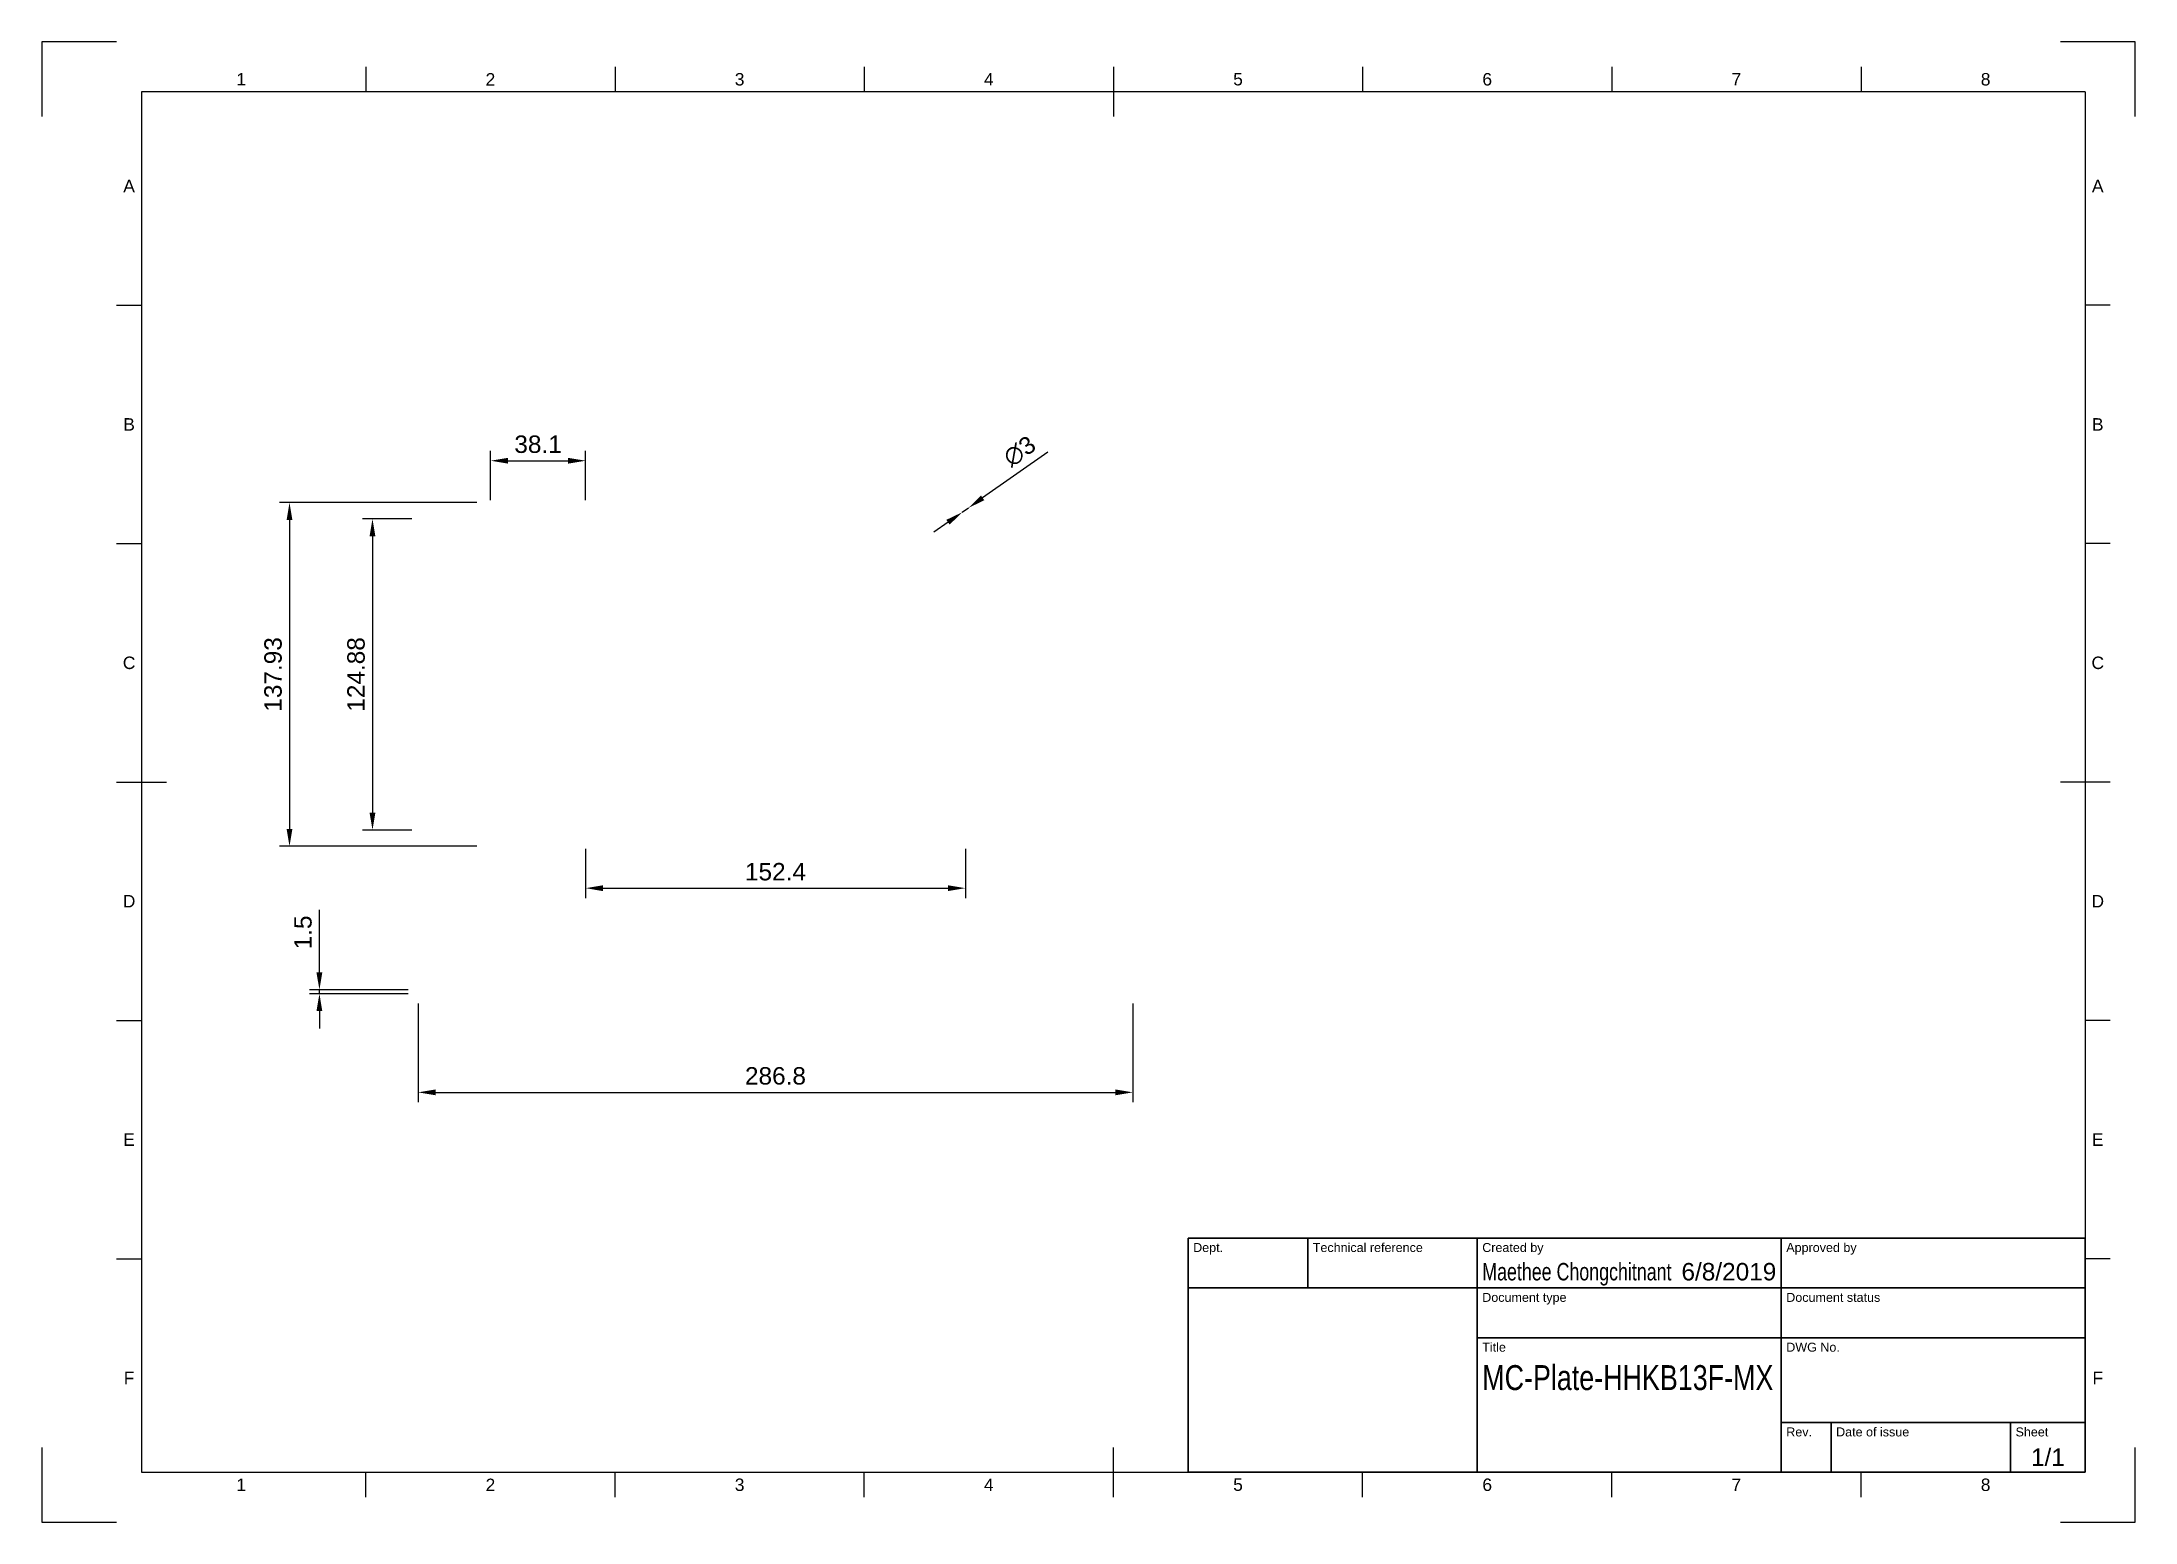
# Paper-space layout 'Sheet1' of a CAD drawing. Header units: millimetres. Extents: x 0 to 420, y 0 to 297.
import ezdxf
from ezdxf.enums import TextEntityAlignment as Align

# ---------------------------------------------------------------- set-up
doc = ezdxf.new("R2010")
doc.units = ezdxf.units.MM
doc.header["$LTSCALE"] = 0.75
for name, color, linetype, lineweight in [('Border', 7, 'Continuous', 25), ('Dimensions', 7, 'Continuous', 25), ('TitleBlock', 7, 'Continuous', 35)]:
    doc.layers.add(name, color=color, linetype=linetype, lineweight=lineweight)
doc.styles.add('FusionTitle', font='')
doc.styles.get("Standard").update_dxf_attribs({"font": 'arial.ttf'})
doc.styles.get('FusionTitle').set_extended_font_data('Arial Unicode MS')
doc.dimstyles.new('ISO-25', dxfattribs={"dimtxt": 3.5, "dimasz": 3.5, "dimexe": 2, "dimexo": 2, "dimgap": 1.5, "dimtad": 1, "dimzin": 12, "dimdsep": 46, "dimtxsty": 'Standard', "dimcen": 0, "dimclrd": 256, "dimclre": 256, "dimclrt": 256, "dimazin": 3, "dimtp": 0.1, "dimtm": 0.1, "dimtfac": 0.714, "dimtmove": 0, "dimatfit": 3, "dimfxl": 1, "dimtzin": 12, "dimarcsym": 0})

# ---------------------------------------------------------------- blocks, each defined once
blk = doc.blocks.new('ISO_A3_SHEET')
at = {"layer": 'Border'}
for p, q in [((15, 297), (0, 297)), ((0, 297), (0, 282)), ((420, 297), (405, 297)), ((420, 282), (420, 297)), ((65, 292), (65, 287)), ((115, 292), (115, 287)), ((165, 292), (165, 287)), ((215, 292), (215, 282)), ((265, 292), (265, 287)), ((315, 292), (315, 287)), ((365, 292), (365, 287)), ((410, 287), (20, 287)), ((20, 287), (20, 10)), ((410, 287), (410, 10)), ((15, 244.16666), (20, 244.16666)), ((415, 244.16666), (410, 244.16666)), ((15, 196.33333), (20, 196.33333)), ((415, 196.33333), (410, 196.33333)), ((15, 148.5), (25, 148.5)), ((415, 148.5), (405, 148.5)), ((15, 100.66667), (20, 100.66667)), ((415, 100.66667), (410, 100.66667)), ((15, 52.83334), (20, 52.83334)), ((415, 52.83334), (410, 52.83334)), ((0, 15), (0, 0)), ((215, 5), (215, 15)), ((420, 0), (420, 15)), ((20, 10), (410, 10)), ((65, 5), (65, 10)), ((115, 5), (115, 10)), ((165, 5), (165, 10)), ((265, 5), (265, 10)), ((315, 5), (315, 10)), ((365, 5), (365, 10)), ((0, 0), (15, 0)), ((405, 0), (420, 0))]:
    blk.add_line(p, q, dxfattribs=at)
at = {"layer": 'Border', "style": 'FusionTitle'}
for s, p in [('1', (40, 289.5)), ('2', (90, 289.5)), ('3', (140, 289.5)), ('4', (190, 289.5)), ('5', (240, 289.5)), ('6', (290, 289.5)), ('7', (340, 289.5)), ('8', (390, 289.5)), ('A', (17.5, 268.08333)), ('A', (412.5, 268.08333)), ('B', (17.5, 220.25)), ('B', (412.5, 220.25)), ('C', (17.5, 172.41667)), ('C', (412.5, 172.41667)), ('D', (17.5, 124.58334)), ('D', (412.5, 124.58334)), ('E', (17.5, 76.75001)), ('E', (412.5, 76.75001)), ('F', (17.5, 28.91668)), ('F', (412.5, 28.91668)), ('1', (40, 7.5)), ('2', (90, 7.5)), ('3', (140, 7.5)), ('4', (190, 7.5)), ('5', (240, 7.5)), ('6', (290, 7.5)), ('7', (340, 7.5)), ('8', (390, 7.5))]:
    blk.add_text(s, height=2.5, dxfattribs=at).set_placement(p, align=Align.MIDDLE)
blk = doc.blocks.new('ISO_TITLEBLOCK')
at = {"layer": 'TitleBlock'}
for p, q in [((0, 47), (-180, 47)), ((-180, 47), (-180, 0)), ((-156, 37), (-156, 47)), ((-122, 0), (-122, 47)), ((-61, 0), (-61, 47)), ((0, 0), (0, 47)), ((-180, 37), (0, 37)), ((-122, 27), (0, 27)), ((-61, 10), (0, 10)), ((-51, 0), (-51, 10)), ((-15, 0), (-15, 10)), ((-180, 0), (0, 0))]:
    blk.add_line(p, q, dxfattribs=at)
at = {"layer": 'TitleBlock', "style": 'FusionTitle'}
for s, p in [('Dept.', (-179, 46)), ('Technical reference', (-155, 46)), ('Created by', (-121, 46)), ('Approved by', (-60, 46)), ('Document type', (-121, 36)), ('Document status', (-60, 36)), ('Title', (-121, 26)), ('DWG No.', (-60, 26)), ('Rev.', (-60, 9)), ('Date of issue', (-50, 9)), ('Sheet', (-14, 9))]:
    blk.add_text(s, height=1.8, dxfattribs=at).set_placement(p, align=Align.TOP_LEFT)
for tag, p, height in [('DEPT', (-179, 38.5), 3.5), ('TECHNICAL_REFERENCE', (-155, 38.5), 3.5), ('CREATED_BY', (-121, 38.5), 3.5), ('APPROVED_BY', (-60, 38.5), 3.5), ('DOCUMENT_TYPE', (-121, 28.5), 3.5), ('DOCUMENT_STATUS', (-60, 28.5), 3.5), ('TITLE_1', (-121, 16.5), 5), ('TITLE_2', (-121, 9), 5), ('TITLE_3', (-121, 1.5), 5), ('DATE_OF_ISSUE', (-50, 1.5), 3.5)]:
    blk.add_attdef(tag, p, '', height=height, dxfattribs=at)
for tag, p in [('CREATED_DATE', (-62, 38.5)), ('APPROVED_DATE', (-1, 38.5))]:
    blk.add_attdef(tag, text='', height=3.5, dxfattribs=at).set_placement(p, align=Align.RIGHT)
for tag, height, p in [('DRAWING_NUMBER', 5, (-30.5, 16.6)), ('REV', 3.5, (-56, 3.1)), ('SHEET', 3.5, (-7.5, 3.1))]:
    blk.add_attdef(tag, text='', height=height, dxfattribs=at).set_placement(p, align=Align.MIDDLE)
blk = doc.blocks.new('*D23')
at = {"layer": 'Defpoints', "color": 0, "transparency": 16777216}
for p in [(75.49, 106.03), (218.89, 106.03), (218.89, 86.23)]:
    blk.add_point(p, dxfattribs=at)
at = {"layer": 'Dimensions', "lineweight": -2, "transparency": 16777216}
for p, q in [((75.49, 104.03), (75.49, 84.23)), ((218.89, 104.03), (218.89, 84.23)), ((78.99, 86.23), (215.39, 86.23))]:
    blk.add_line(p, q, dxfattribs=at)
at = {"layer": 'Dimensions', "transparency": 16777216}
for points in [[(78.99, 86.81), (78.99, 85.65), (75.49, 86.23)], [(215.39, 86.81), (215.39, 85.65), (218.89, 86.23)]]:
    blk.add_solid(points, dxfattribs=at)
at = {"layer": 'Dimensions', "transparency": 16777216, "insert": (147.19, 89.52), "char_height": 3.5, "attachment_point": 5}
blk.add_mtext('286.8', dxfattribs=at)
blk = doc.blocks.new('*D24')
at = {"layer": 'Defpoints', "color": 0, "transparency": 16777216}
for p in [(89.29, 204.56), (49.69, 135.6), (89.29, 135.6)]:
    blk.add_point(p, dxfattribs=at)
at = {"layer": 'Dimensions', "lineweight": -2, "transparency": 16777216}
for p, q in [((87.29, 204.56), (47.69, 204.56)), ((49.69, 201.06), (49.69, 139.1)), ((87.29, 135.6), (47.69, 135.6))]:
    blk.add_line(p, q, dxfattribs=at)
at = {"layer": 'Dimensions', "transparency": 16777216}
for points in [[(49.1, 201.06), (50.27, 201.06), (49.69, 204.56)], [(49.1, 139.1), (50.27, 139.1), (49.69, 135.6)]]:
    blk.add_solid(points, dxfattribs=at)
at = {"layer": 'Dimensions', "transparency": 16777216, "insert": (46.4, 170.08), "char_height": 3.5, "attachment_point": 5, "rotation": 90}
blk.add_mtext('137.93', dxfattribs=at)
blk = doc.blocks.new('*D25')
at = {"layer": 'Defpoints', "color": 0, "transparency": 16777216}
for p in [(76.24, 201.3), (66.34, 138.86), (76.24, 138.86)]:
    blk.add_point(p, dxfattribs=at)
at = {"layer": 'Dimensions', "lineweight": -2, "transparency": 16777216}
for p, q in [((74.24, 201.3), (64.34, 201.3)), ((66.34, 197.8), (66.34, 142.36)), ((74.24, 138.86), (64.34, 138.86))]:
    blk.add_line(p, q, dxfattribs=at)
at = {"layer": 'Dimensions', "transparency": 16777216}
for points in [[(65.75, 197.8), (66.92, 197.8), (66.34, 201.3)], [(65.75, 142.36), (66.92, 142.36), (66.34, 138.86)]]:
    blk.add_solid(points, dxfattribs=at)
at = {"layer": 'Dimensions', "transparency": 16777216, "insert": (63.05, 170.08), "char_height": 3.5, "attachment_point": 5, "rotation": 90}
blk.add_mtext('124.88', dxfattribs=at)
blk = doc.blocks.new('*D26')
at = {"layer": 'Defpoints', "color": 0, "transparency": 16777216}
for p in [(109.09, 212.96), (90.04, 203.06), (109.09, 203.06)]:
    blk.add_point(p, dxfattribs=at)
at = {"layer": 'Dimensions', "lineweight": -2, "transparency": 16777216}
for p, q in [((90.04, 205.06), (90.04, 214.96)), ((109.09, 205.06), (109.09, 214.96)), ((93.54, 212.96), (105.59, 212.96))]:
    blk.add_line(p, q, dxfattribs=at)
at = {"layer": 'Dimensions', "transparency": 16777216}
for points in [[(93.54, 213.54), (93.54, 212.38), (90.04, 212.96)], [(105.59, 213.54), (105.59, 212.38), (109.09, 212.96)]]:
    blk.add_solid(points, dxfattribs=at)
at = {"layer": 'Dimensions', "transparency": 16777216, "insert": (99.56, 216.25), "char_height": 3.5, "attachment_point": 5}
blk.add_mtext('38.1', dxfattribs=at)
blk = doc.blocks.new('*D27')
at = {"layer": 'Defpoints', "color": 0, "transparency": 16777216}
for p in [(184.67, 202.63), (185.9, 203.49)]:
    blk.add_point(p, dxfattribs=at)
at = {"layer": 'Dimensions', "lineweight": -2, "transparency": 16777216}
for p, q in [((201.85, 214.7), (188.76, 205.5)), ((184.67, 202.63), (185.9, 203.49)), ((181.81, 200.62), (178.95, 198.6))]:
    blk.add_line(p, q, dxfattribs=at)
at = {"layer": 'Dimensions', "transparency": 16777216}
for points in [[(188.43, 205.98), (189.1, 205.03), (185.9, 203.49)], [(181.47, 201.09), (182.14, 200.14), (184.67, 202.63)]]:
    blk.add_solid(points, dxfattribs=at)
at = {"layer": 'Dimensions', "transparency": 16777216, "insert": (196.18, 214.85), "char_height": 3.5, "attachment_point": 5, "rotation": 35.1038}
blk.add_mtext('∅3', dxfattribs=at)
blk = doc.blocks.new('*D28')
at = {"layer": 'Defpoints', "color": 0, "transparency": 16777216}
for p in [(109.09, 137.1), (185.29, 137.1), (185.29, 127.2)]:
    blk.add_point(p, dxfattribs=at)
at = {"layer": 'Dimensions', "lineweight": -2, "transparency": 16777216}
for p, q in [((109.09, 135.1), (109.09, 125.2)), ((185.29, 135.1), (185.29, 125.2)), ((112.59, 127.2), (181.79, 127.2))]:
    blk.add_line(p, q, dxfattribs=at)
at = {"layer": 'Dimensions', "transparency": 16777216}
for points in [[(112.59, 127.78), (112.59, 126.61), (109.09, 127.2)], [(181.79, 127.78), (181.79, 126.61), (185.29, 127.2)]]:
    blk.add_solid(points, dxfattribs=at)
at = {"layer": 'Dimensions', "transparency": 16777216, "insert": (147.19, 130.48), "char_height": 3.5, "attachment_point": 5}
blk.add_mtext('152.4', dxfattribs=at)
blk = doc.blocks.new('*D31')
at = {"layer": 'Defpoints', "color": 0, "transparency": 16777216}
for p in [(55.69, 106.78), (75.49, 106.78), (75.49, 106.03)]:
    blk.add_point(p, dxfattribs=at)
at = {"layer": 'Dimensions', "lineweight": -2, "transparency": 16777216}
for p, q in [((55.69, 110.28), (55.69, 122.85)), ((73.49, 106.78), (53.69, 106.78)), ((73.49, 106.03), (53.69, 106.03)), ((55.69, 106.03), (55.69, 106.78)), ((55.69, 102.53), (55.69, 99.03))]:
    blk.add_line(p, q, dxfattribs=at)
at = {"layer": 'Dimensions', "transparency": 16777216}
for points in [[(55.1, 110.28), (56.27, 110.28), (55.69, 106.78)], [(55.1, 102.53), (56.27, 102.53), (55.69, 106.03)]]:
    blk.add_solid(points, dxfattribs=at)
at = {"layer": 'Dimensions', "transparency": 16777216, "insert": (52.4, 118.32), "char_height": 3.5, "attachment_point": 5, "rotation": 90}
blk.add_mtext('1.5', dxfattribs=at)

psp = doc.layouts.new('Sheet1')

# ---------------------------------------------------------------- block references
at = {"layer": 'Border'}
psp.add_blockref('ISO_A3_SHEET', (0, 0), dxfattribs=at)
at = {"layer": 'TitleBlock'}
ref = psp.add_blockref('ISO_TITLEBLOCK', (410, 10), dxfattribs=at)
ref.add_attrib('CREATED_DATE', '6/8/2019', dxfattribs={"height": 3.5, "style": 'FusionTitle'}).set_placement((348, 48.5), align=Align.RIGHT)
ref.add_attrib('SHEET', '1/1', dxfattribs={"height": 3.5, "style": 'FusionTitle'}).set_placement((402.5, 13.1), align=Align.MIDDLE)
ref.add_attrib('TITLE_1', 'MC-Plate-HHKB13F-MX', (289, 26.5), dxfattribs={"height": 5, "style": 'FusionTitle', "width": 0.771859})
ref.add_attrib('CREATED_BY', 'Maethee Chongchitnant', (289, 48.5), dxfattribs={"height": 3.5, "style": 'FusionTitle', "width": 0.731509})

# ---------------------------------------------------------------- dimensions: what is measured, and where the dimension line sits
at = {"layer": 'Dimensions'}
for p1, p2, distance, picture, middle in [((90.0363, 203.0591), (109.0863, 203.0591), 9.8995, '*D26', (99.5613, 216.2468)), ((89.2862592745, 204.5590713203), (89.2862592745, 135.5965713203), -39.5979797464, '*D24', (46.4000803466, 170.0778213203)), ((76.2362592745, 201.2965713203), (76.2362592745, 138.8590713203), -9.8994949366, '*D25', (63.0497588809, 170.0778213203)), ((109.0863, 137.0966), (185.2863, 137.0966), -9.8995, '*D28', (147.1863, 130.4841)), ((75.4863, 106.0306), (75.4863, 106.7806), 19.799, '*D31', (52.4003, 118.315)), ((75.4863, 106.0306), (218.8863, 106.0306), -19.799, '*D23', (147.1863, 89.5186))]:
    dim = psp.add_aligned_dim(p1=p1, p2=p2, distance=distance, dimstyle='ISO-25', override={"dimlfac": -2, "dimclrd": 256, "dimclre": 256}, dxfattribs=at)
    dim.commit()
    dim.dimension.update_dxf_attribs({"geometry": picture, "text_midpoint": middle})
dim = psp.add_diameter_dim_2p(p1=(184.6727, 202.6278), p2=(185.8998, 203.4904), dimstyle='ISO-25', override={"dimlfac": -2}, dxfattribs=at)
dim.commit()
dim.dimension.update_dxf_attribs({"geometry": '*D27', "text_midpoint": (198.1246, 212.0833), "dimtype": 163})

doc.saveas('drawing.dxf')
